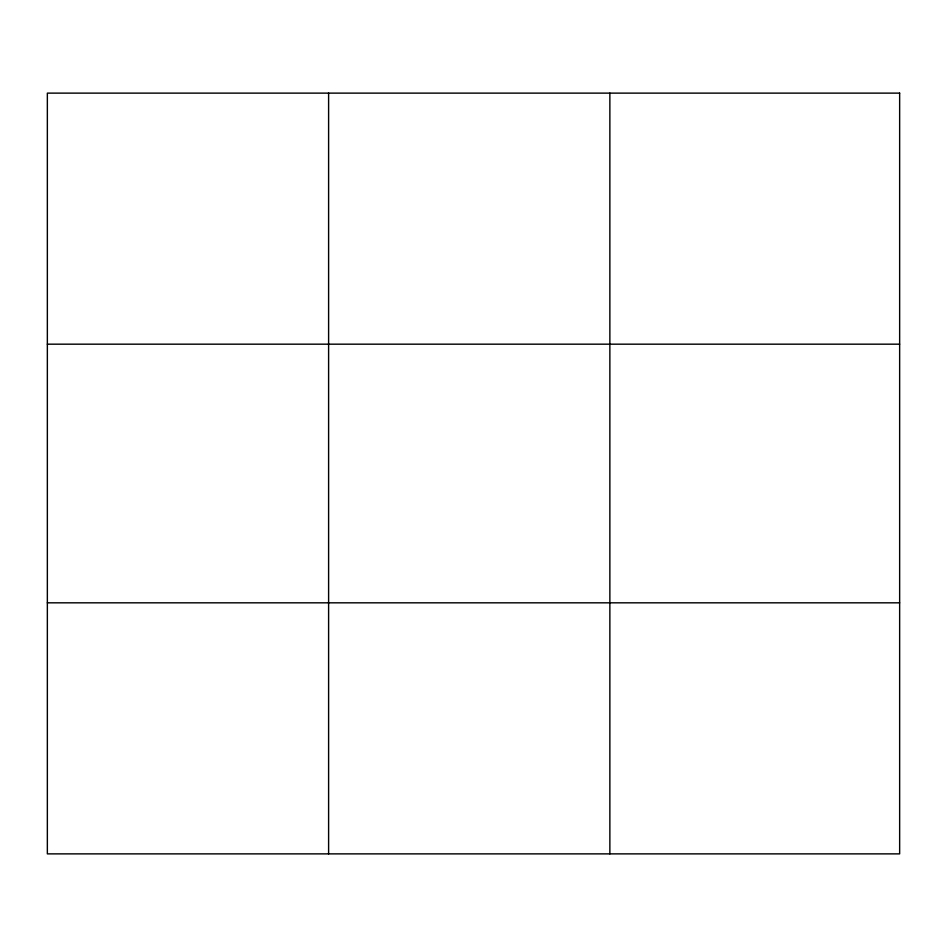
<?xml version="1.0" encoding="UTF-8"?>
<svg xmlns="http://www.w3.org/2000/svg" width="947" height="947" viewBox="0 0 947 947"><rect width="100%" height="100%" fill="white"/><g stroke="black" fill="none" stroke-linecap="round" stroke-linejoin="round"><path stroke-width="1.42" d="M328.609 853.874L328.609 93.126M609.868 853.874L609.868 93.126M47.35 344.175L899.65 344.175M47.35 602.825L899.65 602.825M899.65 93.126L899.65 853.874L47.35 853.874L47.35 93.126L899.65 93.126"/></g></svg>
